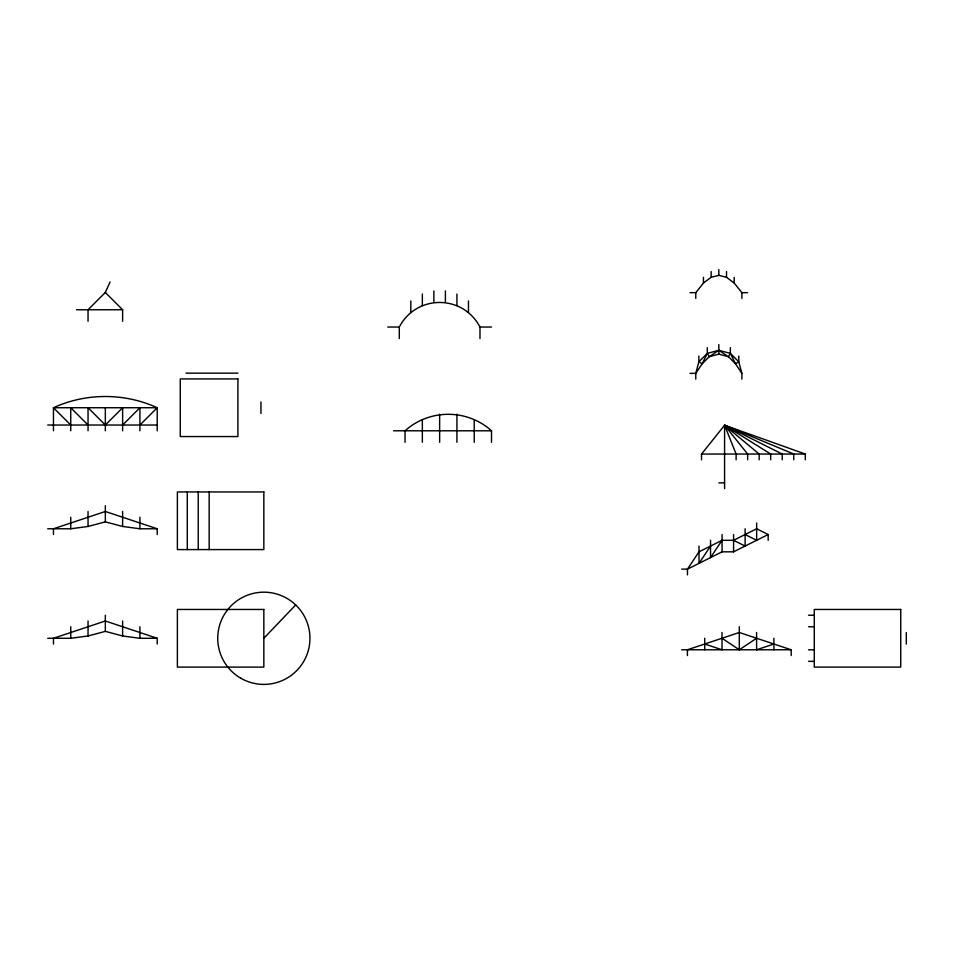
<?xml version="1.0" encoding="UTF-8"?>
<svg xmlns="http://www.w3.org/2000/svg" width="954" height="954" viewBox="0 0 954 954"><rect width="100%" height="100%" fill="white"/><g stroke="black" fill="none" stroke-linecap="round" stroke-linejoin="round"><path stroke-width="1.43" d="M88.042 321.283L88.042 309.752L105.334 292.461L110.08 281.955M707.296 347.626L707.296 353.385L702.192 363.748L695.776 373.348L695.776 379.12M730.359 347.626L730.359 353.385L728.439 356.713L735.462 363.748L741.878 373.348L741.878 379.12M710.539 546.07L699.008 563.361L699.008 546.07M768.173 540.298L768.173 534.538L756.653 528.778L733.59 540.298L722.071 540.298L710.539 557.589L710.539 540.298M399.297 338.575L399.297 327.043C416.421 294.273 462.845 294.273 479.981 327.043L479.981 338.575M695.776 298.423L695.776 292.663L703.456 283.052L711.147 277.292L718.827 275.372L726.519 277.292L734.198 283.052L741.878 292.663L741.878 298.423M701.536 459.804L701.536 454.044L724.587 425.222L805.283 454.044L805.283 459.804M263.841 638.286L295.692 604.943M122.625 425.031L139.916 407.74L139.916 430.791M139.916 425.031L157.207 407.74C124.592 392.762 86.075 392.762 53.46 407.74L53.46 430.791M741.878 373.348L738.79 361.828L730.359 353.385L718.827 350.297L707.296 353.385L698.865 361.828L695.776 373.348L690.004 373.348M722.011 638.25L739.302 649.781L756.594 638.25M491.513 442.322L491.513 430.791C467.21 408.813 429.36 408.813 405.056 430.791L405.056 442.322M722.071 540.298L699.008 551.829L687.476 569.121L687.476 574.88M768.173 534.538L733.59 551.829L722.071 551.829L687.476 569.121L681.716 569.121M773.897 644.01L756.594 649.781L756.594 632.49M707.296 353.385L709.227 356.713L718.827 350.297L728.439 356.713L718.827 354.137L709.227 356.713L702.192 363.748L698.865 361.828L698.865 356.057M47.7 528.778L70.751 528.778L88.042 526.465L105.334 521.862L122.625 526.465L139.916 528.778L157.207 528.778L157.207 534.538M47.7 638.286L70.751 638.286L88.042 635.984L105.334 631.369L122.625 635.984L139.916 638.286L157.207 638.286L157.207 644.045M690.004 292.663L695.776 292.663M741.878 292.663L747.65 292.663M76.523 309.752L122.625 309.752L122.625 321.283M387.765 327.043L399.297 327.043M479.981 327.043L491.513 327.043M186.03 373.157L237.904 373.157M47.7 425.031L157.207 425.031M393.525 430.791L491.513 430.791M701.536 454.044L805.283 454.044M718.827 482.867L724.587 482.867M808.527 615.235L814.287 615.235M808.527 626.754L814.287 626.754M681.669 649.781L791.188 649.781L791.188 655.541M808.527 649.817L814.287 649.817M808.527 661.337L814.287 661.337M791.188 649.781L739.302 632.49L687.429 649.781L687.429 655.541M704.72 644.01L722.011 649.781L722.011 632.49M157.207 528.778L105.334 511.487L53.46 528.778L53.46 534.538M157.207 638.286L105.334 620.994L53.46 638.286L53.46 644.045M724.587 488.627L724.587 425.222L793.752 454.044L793.752 459.804M736.118 459.804L736.118 454.044L724.587 425.222L782.232 454.044L782.232 459.804M745.122 534.538L756.653 540.298L756.653 523.007M733.59 540.298L745.122 546.07L745.122 528.778M747.65 459.804L747.65 454.044L724.587 425.222L770.701 454.044L770.701 459.804M724.587 425.222L759.169 454.044L759.169 459.804M105.334 292.461L122.625 309.752M88.042 425.031L70.751 407.74L70.751 430.791M70.751 425.031L53.46 407.74L157.207 407.74L157.207 430.791M730.359 353.385L735.462 363.748L738.79 361.828L738.79 356.057M906.3 632.526L906.3 644.045M773.897 638.25L773.897 649.781M739.302 626.718L739.302 649.781M734.198 277.292L734.198 283.052M733.59 534.538L733.59 551.829M726.519 271.52L726.519 277.292M722.071 534.538L722.071 551.829M718.827 269.6L718.827 275.372M718.827 344.537L718.827 354.137M711.147 271.52L711.147 277.292M704.72 638.25L704.72 649.781M703.456 277.292L703.456 283.052M474.221 419.724L474.221 442.322M468.462 300.987L468.462 312.507M456.93 294.023L456.93 305.554M456.93 414.191L456.93 442.322M445.399 290.946L445.399 302.478M439.639 414.191L439.639 442.322M433.879 290.946L433.879 302.478M422.348 294.023L422.348 305.554M422.348 419.724L422.348 442.322M410.816 300.987L410.816 312.507M260.955 401.968L260.955 413.499M209.164 491.954L209.164 549.587M198.229 491.954L198.229 549.587M187.294 491.954L187.294 549.587M139.916 517.247L139.916 528.778M139.916 626.754L139.916 638.286M122.625 430.791L122.625 407.74L105.334 425.031L88.042 407.74L88.042 430.791M122.625 511.487L122.625 526.465M122.625 620.994L122.625 635.984M105.334 407.74L105.334 430.791M105.334 505.715L105.334 521.862M105.334 615.235L105.334 631.369M88.042 511.487L88.042 526.465M88.042 620.994L88.042 635.984M70.751 517.247L70.751 528.778M70.751 626.754L70.751 638.286M237.904 378.917L180.27 378.917L180.27 436.55L237.904 436.55L237.904 378.917M263.841 491.954L177.384 491.954L177.384 549.587L263.841 549.587L263.841 491.954M263.841 609.463L177.384 609.463L177.384 667.108L263.841 667.108L263.841 609.463M900.743 609.463L814.287 609.463L814.287 667.108L900.743 667.108L900.743 609.463M240.79 678.222A46.114 46.114 0 0 0 309.955 638.286A46.114 46.114 0 0 0 240.79 598.349A46.114 46.114 0 0 0 240.79 678.222"/></g></svg>
